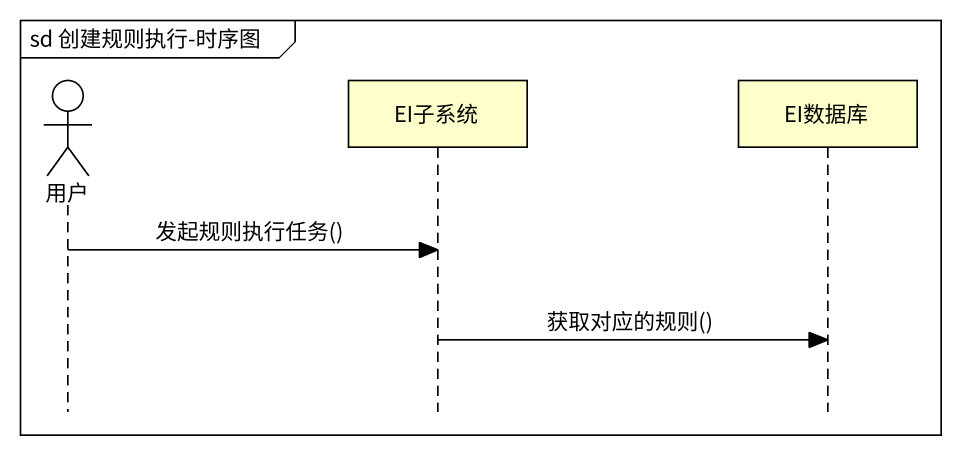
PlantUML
@startuml
mainframe sd 创建规则执行-时序图
hide footbox
actor 用户
participant EI子系统
participant EI数据库

用户 -> EI子系统 : 发起规则执行任务()
EI子系统 -> EI数据库 : 获取对应的规则()
@enduml
